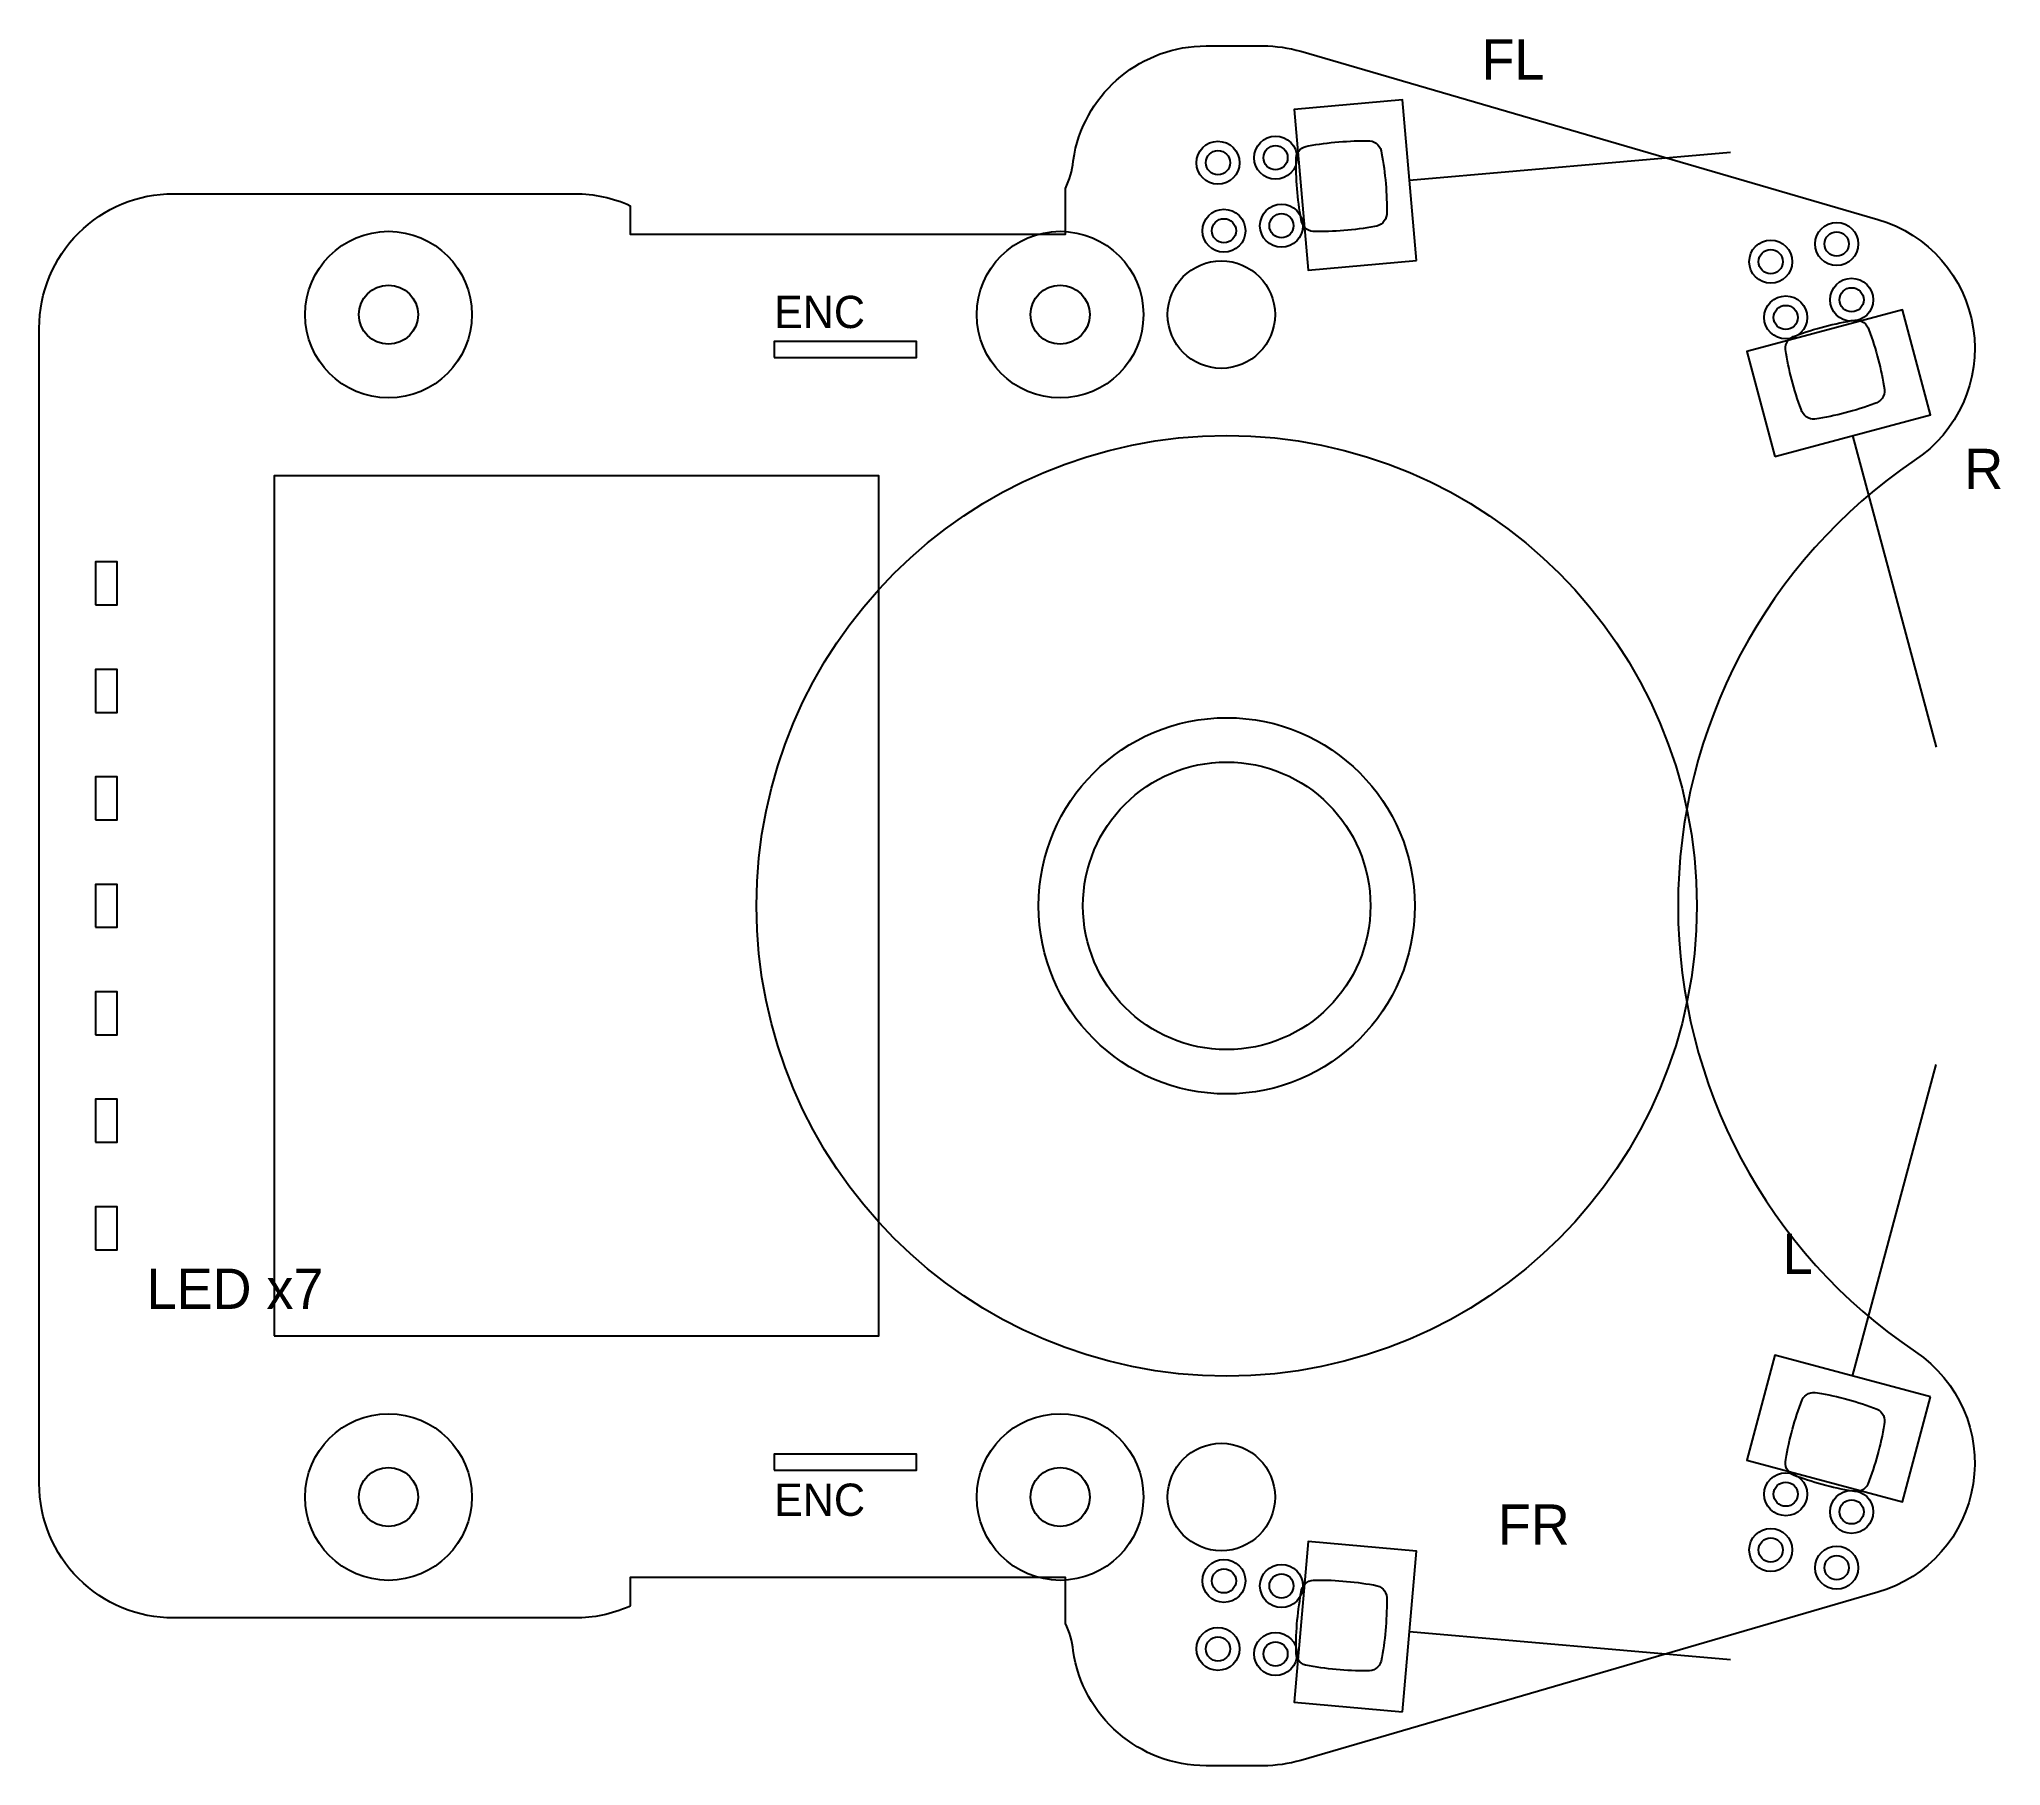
# Model space of a CAD drawing. Header units: millimetres. Extents: x -30 to 43, y -32 to 32.2.
import ezdxf

# ---------------------------------------------------------------- set-up
doc = ezdxf.new("R2010")
doc.units = ezdxf.units.MM
for name, color, linetype in [('HOLES', 1, 'Continuous'), ('OUTLINE', 7, 'Continuous'), ('REF', 8, 'Continuous')]:
    doc.layers.add(name, color=color, linetype=linetype)

msp = doc.modelspace()

# ---------------------------------------------------------------- linework, layer by layer
at = {"layer": 'HOLES'}
for centre in [(-17, 22), (8, 22), (-17, -22), (8, -22)]:
    msp.add_circle(centre, 1.1, dxfattribs=at)
at = {"layer": 'OUTLINE'}
for points in [[(-30, -21.5), (-30, 21.5, -0.414214), (-25, 26.5), (-10.058, 26.5, -0.107789), (-8, 26.054), (-8, 25), (8.2, 25), (8.2, 26.7, 0.085395), (8.486, 27.706), (8.49, 27.705), (8.53, 27.975, -0.357806), (13.434, 32), (15.559, 32, -0.070981), (16.957, 31.8), (38.442, 25.542, -0.63943), (39.794, 16.566, 0.531753), (39.841, -16.597, -0.635507), (38.442, -25.542), (16.957, -31.8, -0.070981), (15.559, -32), (13.434, -32, -0.372917), (8.485, -27.713, 0.085725), (8.2, -26.7), (8.2, -25), (-8, -25), (-8, -26.054), (-8.054, -26.081, -0.10345), (-10.058, -26.5), (-25, -26.5, -0.414214)], [(19.705, 25.281, -0.049127), (17.415, 25.09, -0.357806), (16.972, 25.543, -0.049127), (16.781, 27.833, -0.357806), (17.234, 28.277, -0.049127), (19.524, 28.467, -0.357806), (19.968, 28.014, -0.049127), (20.158, 25.724, -0.357806)], [(35.582, 18.477, -0.049127), (34.996, 20.699, -0.357806), (35.366, 21.214, -0.049127), (37.588, 21.8, -0.357806), (38.103, 21.43, -0.049127), (38.689, 19.208, -0.357806), (38.319, 18.693, -0.049127), (36.097, 18.107, -0.357806)], [(38.673, -19.305, -0.049127), (38.069, -21.522, -0.357806), (37.491, -21.784, -0.049127), (35.274, -21.18, -0.357806), (35.012, -20.602, -0.049127), (35.616, -18.385, -0.357806), (36.194, -18.123, -0.049127), (38.411, -18.727, -0.357806)], [(19.426, -28.468, -0.049127), (17.138, -28.259, -0.357806), (16.78, -27.735, -0.049127), (16.99, -25.447, -0.357806), (17.513, -25.089, -0.049127), (19.801, -25.299, -0.357806), (20.159, -25.822, -0.049127), (19.95, -28.11, -0.357806)]]:
    msp.add_lwpolyline(points, format="xyb", close=True, dxfattribs=at)
msp.add_circle((14.2, 0), 7, dxfattribs=at)
at = {"layer": 'REF'}
for p, q in [((21, 27), (32.954, 28.046)), ((37.5, 17.5), (40.606, 5.909)), ((37.5, -17.5), (40.606, -5.909)), ((21, -27), (32.954, -28.046))]:
    msp.add_line(p, q, dxfattribs=at)
for points in [[(21.261, 24.011), (20.739, 29.989), (16.714, 29.636), (17.237, 23.659), (21.261, 24.011)], [(34.602, 16.724), (40.398, 18.276), (39.352, 22.179), (33.557, 20.626), (34.602, 16.724)], [(-2.65, 20.4), (2.65, 20.4), (2.65, 21), (-2.65, 21)], [(-21.25, -16), (1.25, -16), (1.25, 16), (-21.25, 16)], [(-27.9, 11.2), (-27.1, 11.2), (-27.1, 12.8), (-27.9, 12.8)], [(-27.9, 7.2), (-27.1, 7.2), (-27.1, 8.8), (-27.9, 8.8)], [(-27.9, 3.2), (-27.1, 3.2), (-27.1, 4.8), (-27.9, 4.8)], [(-27.9, -0.8), (-27.1, -0.8), (-27.1, 0.8), (-27.9, 0.8)], [(-27.9, -4.8), (-27.1, -4.8), (-27.1, -3.2), (-27.9, -3.2)], [(-27.9, -8.8), (-27.1, -8.8), (-27.1, -7.2), (-27.9, -7.2)], [(-27.9, -12.8), (-27.1, -12.8), (-27.1, -11.2), (-27.9, -11.2)], [(40.398, -18.276), (34.602, -16.724), (33.557, -20.626), (39.352, -22.179), (40.398, -18.276)], [(-2.65, -21), (2.65, -21), (2.65, -20.4), (-2.65, -20.4)], [(20.739, -29.989), (21.261, -24.011), (17.237, -23.659), (16.714, -29.636), (20.739, -29.989)]]:
    msp.add_lwpolyline(points, close=True, dxfattribs=at)
for centre, radius in [((16.018, 27.839), 0.8), ((13.876, 27.652), 0.8), ((13.876, 27.652), 0.45), ((16.018, 27.839), 0.45), ((14.097, 25.121), 0.8), ((14.097, 25.121), 0.45), ((16.239, 25.309), 0.8), ((16.239, 25.309), 0.45), ((-17, 22), 3.1), ((8, 22), 3.1), ((36.905, 24.629), 0.8), ((36.905, 24.629), 0.45), ((34.451, 23.971), 0.8), ((34.451, 23.971), 0.45), ((14, 22), 2), ((35.008, 21.895), 0.8), ((37.461, 22.552), 0.8), ((37.461, 22.552), 0.45), ((35.008, 21.895), 0.45), ((14.2, 0), 17.5), ((14.2, 0), 5.35), ((-17, -22), 3.1), ((8, -22), 3.1), ((14, -22), 2), ((35.008, -21.895), 0.8), ((35.008, -21.895), 0.45), ((37.461, -22.552), 0.8), ((37.461, -22.552), 0.45), ((34.451, -23.971), 0.8), ((34.451, -23.971), 0.45), ((36.905, -24.629), 0.8), ((14.097, -25.121), 0.8), ((14.097, -25.121), 0.45), ((16.239, -25.309), 0.8), ((36.905, -24.629), 0.45), ((16.239, -25.309), 0.45), ((13.876, -27.652), 0.8), ((13.876, -27.652), 0.45), ((16.018, -27.839), 0.8), ((16.018, -27.839), 0.45)]:
    msp.add_circle(centre, radius, dxfattribs=at)

# ---------------------------------------------------------------- texts
for s, height, p in [('FL', 1.5, (23.684, 30.748)), ('ENC', 1.2, (-2.65, 21.5)), ('R', 1.5, (41.657, 15.508)), ('L', 1.5, (34.896, -13.696)), ('LED x7', 1.5, (-26, -15)), ('ENC', 1.2, (-2.65, -22.7)), ('FR', 1.5, (24.294, -23.775))]:
    msp.add_text(s, height=height, dxfattribs=at).set_placement(p)

doc.saveas('drawing.dxf')
